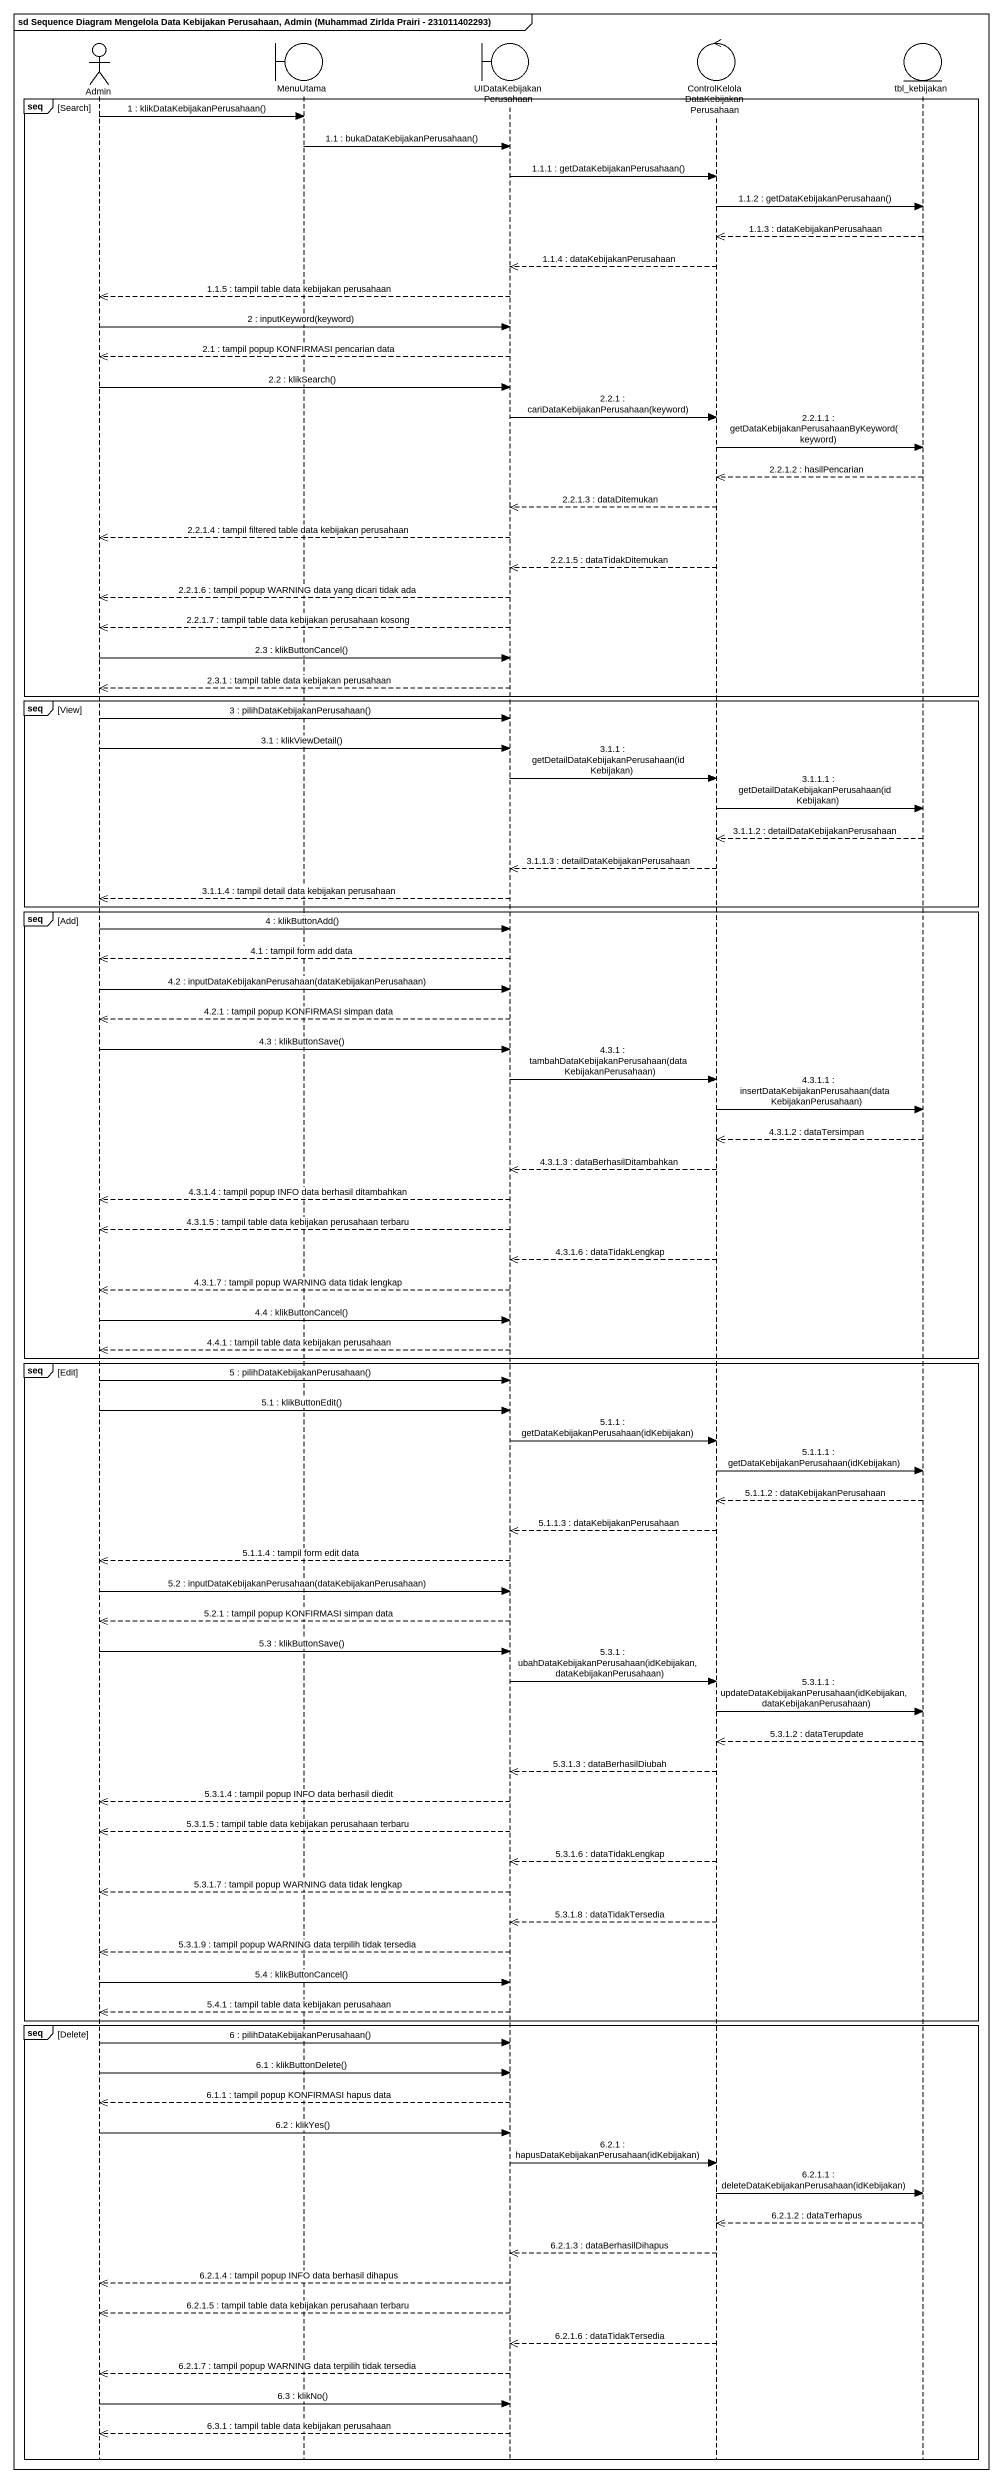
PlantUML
@startuml
mainframe sd Sequence Diagram Mengelola Data Kebijakan Perusahaan, Admin (Muhammad Zirlda Prairi - 231011402293)
hide footbox
actor Admin
boundary MenuUtama
boundary UIDataKebijakanPerusahaan
control "ControlKelolaDataKebijakanPerusahaan" as ControlKelolaDataKebijakanPe
entity tbl_kebijakan

group seq [Search]
  Admin -> MenuUtama : 1 : klikDataKebijakanPerusahaan()
  MenuUtama -> UIDataKebijakanPerusahaan : 1.1 : bukaDataKebijakanPerusahaan()
  UIDataKebijakanPerusahaan -> ControlKelolaDataKebijakanPe : 1.1.1 : getDataKebijakanPerusahaan()
  ControlKelolaDataKebijakanPe -> tbl_kebijakan : 1.1.2 : getDataKebijakanPerusahaan()
  tbl_kebijakan -->> ControlKelolaDataKebijakanPe : 1.1.3 : dataKebijakanPerusahaan
  ControlKelolaDataKebijakanPe -->> UIDataKebijakanPerusahaan : 1.1.4 : dataKebijakanPerusahaan
  UIDataKebijakanPerusahaan -->> Admin : 1.1.5 : tampil table data kebijakan perusahaan
  Admin -> UIDataKebijakanPerusahaan : 2 : inputKeyword(keyword)
  UIDataKebijakanPerusahaan -->> Admin : 2.1 : tampil popup KONFIRMASI pencarian data
  Admin -> UIDataKebijakanPerusahaan : 2.2 : klikSearch()
  UIDataKebijakanPerusahaan -> ControlKelolaDataKebijakanPe : 2.2.1 : cariDataKebijakanPerusahaan(keyword)
  ControlKelolaDataKebijakanPe -> tbl_kebijakan : 2.2.1.1 : getDataKebijakanPerusahaanByKeyword(keyword)
  tbl_kebijakan -->> ControlKelolaDataKebijakanPe : 2.2.1.2 : hasilPencarian
  ControlKelolaDataKebijakanPe -->> UIDataKebijakanPerusahaan : 2.2.1.3 : dataDitemukan
  UIDataKebijakanPerusahaan -->> Admin : 2.2.1.4 : tampil filtered table data kebijakan perusahaan
  ControlKelolaDataKebijakanPe -->> UIDataKebijakanPerusahaan : 2.2.1.5 : dataTidakDitemukan
  UIDataKebijakanPerusahaan -->> Admin : 2.2.1.6 : tampil popup WARNING data yang dicari tidak ada
  UIDataKebijakanPerusahaan -->> Admin : 2.2.1.7 : tampil table data kebijakan perusahaan kosong
  Admin -> UIDataKebijakanPerusahaan : 2.3 : klikButtonCancel()
  UIDataKebijakanPerusahaan -->> Admin : 2.3.1 : tampil table data kebijakan perusahaan
end
group seq [View]
  Admin -> UIDataKebijakanPerusahaan : 3 : pilihDataKebijakanPerusahaan()
  Admin -> UIDataKebijakanPerusahaan : 3.1 : klikViewDetail()
  UIDataKebijakanPerusahaan -> ControlKelolaDataKebijakanPe : 3.1.1 : getDetailDataKebijakanPerusahaan(idKebijakan)
  ControlKelolaDataKebijakanPe -> tbl_kebijakan : 3.1.1.1 : getDetailDataKebijakanPerusahaan(idKebijakan)
  tbl_kebijakan -->> ControlKelolaDataKebijakanPe : 3.1.1.2 : detailDataKebijakanPerusahaan
  ControlKelolaDataKebijakanPe -->> UIDataKebijakanPerusahaan : 3.1.1.3 : detailDataKebijakanPerusahaan
  UIDataKebijakanPerusahaan -->> Admin : 3.1.1.4 : tampil detail data kebijakan perusahaan
end
group seq [Add]
  Admin -> UIDataKebijakanPerusahaan : 4 : klikButtonAdd()
  UIDataKebijakanPerusahaan -->> Admin : 4.1 : tampil form add data
  Admin -> UIDataKebijakanPerusahaan : 4.2 : inputDataKebijakanPerusahaan(dataKebijakanPerusahaan)
  UIDataKebijakanPerusahaan -->> Admin : 4.2.1 : tampil popup KONFIRMASI simpan data
  Admin -> UIDataKebijakanPerusahaan : 4.3 : klikButtonSave()
  UIDataKebijakanPerusahaan -> ControlKelolaDataKebijakanPe : 4.3.1 : tambahDataKebijakanPerusahaan(dataKebijakanPerusahaan)
  ControlKelolaDataKebijakanPe -> tbl_kebijakan : 4.3.1.1 : insertDataKebijakanPerusahaan(dataKebijakanPerusahaan)
  tbl_kebijakan -->> ControlKelolaDataKebijakanPe : 4.3.1.2 : dataTersimpan
  ControlKelolaDataKebijakanPe -->> UIDataKebijakanPerusahaan : 4.3.1.3 : dataBerhasilDitambahkan
  UIDataKebijakanPerusahaan -->> Admin : 4.3.1.4 : tampil popup INFO data berhasil ditambahkan
  UIDataKebijakanPerusahaan -->> Admin : 4.3.1.5 : tampil table data kebijakan perusahaan terbaru
  ControlKelolaDataKebijakanPe -->> UIDataKebijakanPerusahaan : 4.3.1.6 : dataTidakLengkap
  UIDataKebijakanPerusahaan -->> Admin : 4.3.1.7 : tampil popup WARNING data tidak lengkap
  Admin -> UIDataKebijakanPerusahaan : 4.4 : klikButtonCancel()
  UIDataKebijakanPerusahaan -->> Admin : 4.4.1 : tampil table data kebijakan perusahaan
end
group seq [Edit]
  Admin -> UIDataKebijakanPerusahaan : 5 : pilihDataKebijakanPerusahaan()
  Admin -> UIDataKebijakanPerusahaan : 5.1 : klikButtonEdit()
  UIDataKebijakanPerusahaan -> ControlKelolaDataKebijakanPe : 5.1.1 : getDataKebijakanPerusahaan(idKebijakan)
  ControlKelolaDataKebijakanPe -> tbl_kebijakan : 5.1.1.1 : getDataKebijakanPerusahaan(idKebijakan)
  tbl_kebijakan -->> ControlKelolaDataKebijakanPe : 5.1.1.2 : dataKebijakanPerusahaan
  ControlKelolaDataKebijakanPe -->> UIDataKebijakanPerusahaan : 5.1.1.3 : dataKebijakanPerusahaan
  UIDataKebijakanPerusahaan -->> Admin : 5.1.1.4 : tampil form edit data
  Admin -> UIDataKebijakanPerusahaan : 5.2 : inputDataKebijakanPerusahaan(dataKebijakanPerusahaan)
  UIDataKebijakanPerusahaan -->> Admin : 5.2.1 : tampil popup KONFIRMASI simpan data
  Admin -> UIDataKebijakanPerusahaan : 5.3 : klikButtonSave()
  UIDataKebijakanPerusahaan -> ControlKelolaDataKebijakanPe : 5.3.1 : ubahDataKebijakanPerusahaan(idKebijakan, dataKebijakanPerusahaan)
  ControlKelolaDataKebijakanPe -> tbl_kebijakan : 5.3.1.1 : updateDataKebijakanPerusahaan(idKebijakan, dataKebijakanPerusahaan)
  tbl_kebijakan -->> ControlKelolaDataKebijakanPe : 5.3.1.2 : dataTerupdate
  ControlKelolaDataKebijakanPe -->> UIDataKebijakanPerusahaan : 5.3.1.3 : dataBerhasilDiubah
  UIDataKebijakanPerusahaan -->> Admin : 5.3.1.4 : tampil popup INFO data berhasil diedit
  UIDataKebijakanPerusahaan -->> Admin : 5.3.1.5 : tampil table data kebijakan perusahaan terbaru
  ControlKelolaDataKebijakanPe -->> UIDataKebijakanPerusahaan : 5.3.1.6 : dataTidakLengkap
  UIDataKebijakanPerusahaan -->> Admin : 5.3.1.7 : tampil popup WARNING data tidak lengkap
  ControlKelolaDataKebijakanPe -->> UIDataKebijakanPerusahaan : 5.3.1.8 : dataTidakTersedia
  UIDataKebijakanPerusahaan -->> Admin : 5.3.1.9 : tampil popup WARNING data terpilih tidak tersedia
  Admin -> UIDataKebijakanPerusahaan : 5.4 : klikButtonCancel()
  UIDataKebijakanPerusahaan -->> Admin : 5.4.1 : tampil table data kebijakan perusahaan
end
group seq [Delete]
  Admin -> UIDataKebijakanPerusahaan : 6 : pilihDataKebijakanPerusahaan()
  Admin -> UIDataKebijakanPerusahaan : 6.1 : klikButtonDelete()
  UIDataKebijakanPerusahaan -->> Admin : 6.1.1 : tampil popup KONFIRMASI hapus data
  Admin -> UIDataKebijakanPerusahaan : 6.2 : klikYes()
  UIDataKebijakanPerusahaan -> ControlKelolaDataKebijakanPe : 6.2.1 : hapusDataKebijakanPerusahaan(idKebijakan)
  ControlKelolaDataKebijakanPe -> tbl_kebijakan : 6.2.1.1 : deleteDataKebijakanPerusahaan(idKebijakan)
  tbl_kebijakan -->> ControlKelolaDataKebijakanPe : 6.2.1.2 : dataTerhapus
  ControlKelolaDataKebijakanPe -->> UIDataKebijakanPerusahaan : 6.2.1.3 : dataBerhasilDihapus
  UIDataKebijakanPerusahaan -->> Admin : 6.2.1.4 : tampil popup INFO data berhasil dihapus
  UIDataKebijakanPerusahaan -->> Admin : 6.2.1.5 : tampil table data kebijakan perusahaan terbaru
  ControlKelolaDataKebijakanPe -->> UIDataKebijakanPerusahaan : 6.2.1.6 : dataTidakTersedia
  UIDataKebijakanPerusahaan -->> Admin : 6.2.1.7 : tampil popup WARNING data terpilih tidak tersedia
  Admin -> UIDataKebijakanPerusahaan : 6.3 : klikNo()
  UIDataKebijakanPerusahaan -->> Admin : 6.3.1 : tampil table data kebijakan perusahaan
end
@enduml
